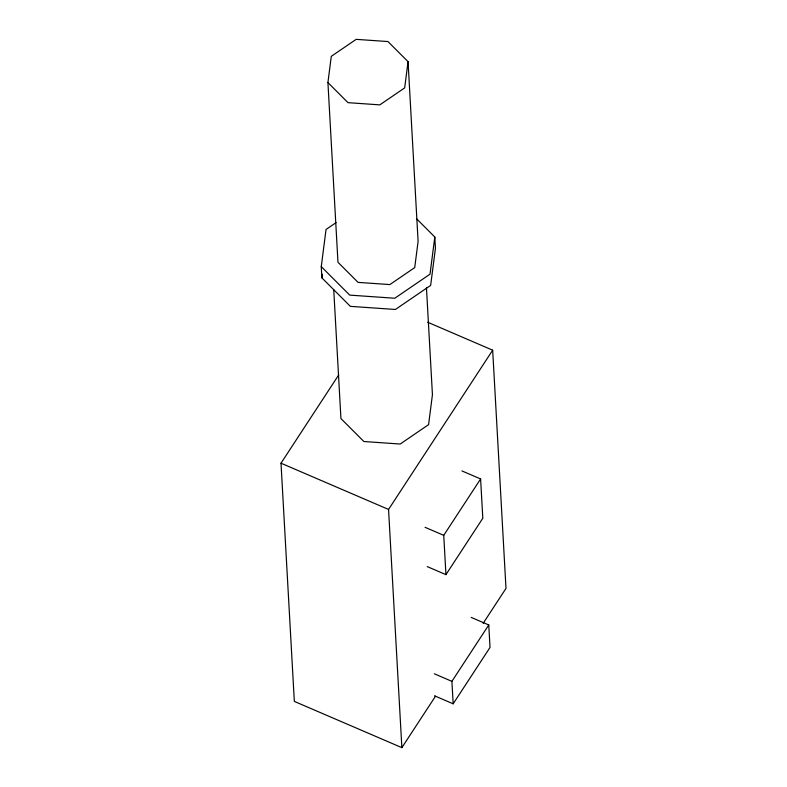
<?xml version="1.0" encoding="UTF-8"?>
<svg xmlns="http://www.w3.org/2000/svg" width="787" height="787" viewBox="0 0 787 787"><rect width="100%" height="100%" fill="white"/><g stroke="black" fill="none" stroke-linecap="round" stroke-linejoin="round"><path stroke-width="1.18" d="M327.923 82.556L331.297 56.33L356.167 39.35L387.961 41.554L408.05 61.661L418.104 241.373L414.719 267.6L389.85 284.579L358.055 282.376L337.967 262.268L327.923 82.556L348.011 102.664L379.806 104.868L404.675 87.888L408.05 61.661M416.697 218.884L434.808 237.015L435.437 248.239L430.646 285.406L395.408 309.468L350.353 306.35L321.883 277.86L321.263 266.626L326.044 229.46L336.118 222.583M321.883 277.86L322.355 274.26M434.808 237.015L430.017 274.171L394.779 298.243L349.723 295.115L321.263 266.626M435.457 696.279L401.872 747.65L294.328 701.404L281.008 463.199L338.774 374.838M401.872 747.65L388.552 509.445L492.672 350.185L427.695 322.247M427.262 566.61L445.944 574.648L443.74 535.337L480.611 478.949L461.93 470.921M445.944 574.648L482.805 518.259L480.611 478.949M483.149 623.334L505.992 588.401L492.672 350.185M434.483 695.777L453.164 703.814L451.905 681.345L488.766 624.967L471.197 617.402M453.164 703.814L490.026 647.426L488.766 624.967M281.008 463.199L388.552 509.445M425.069 527.3L443.74 535.337M434.326 673.79L451.905 681.345M426.465 287.934L432.437 394.7L428.581 424.646L400.18 444.035L363.879 441.517L340.938 418.556L333.737 289.705"/></g></svg>
